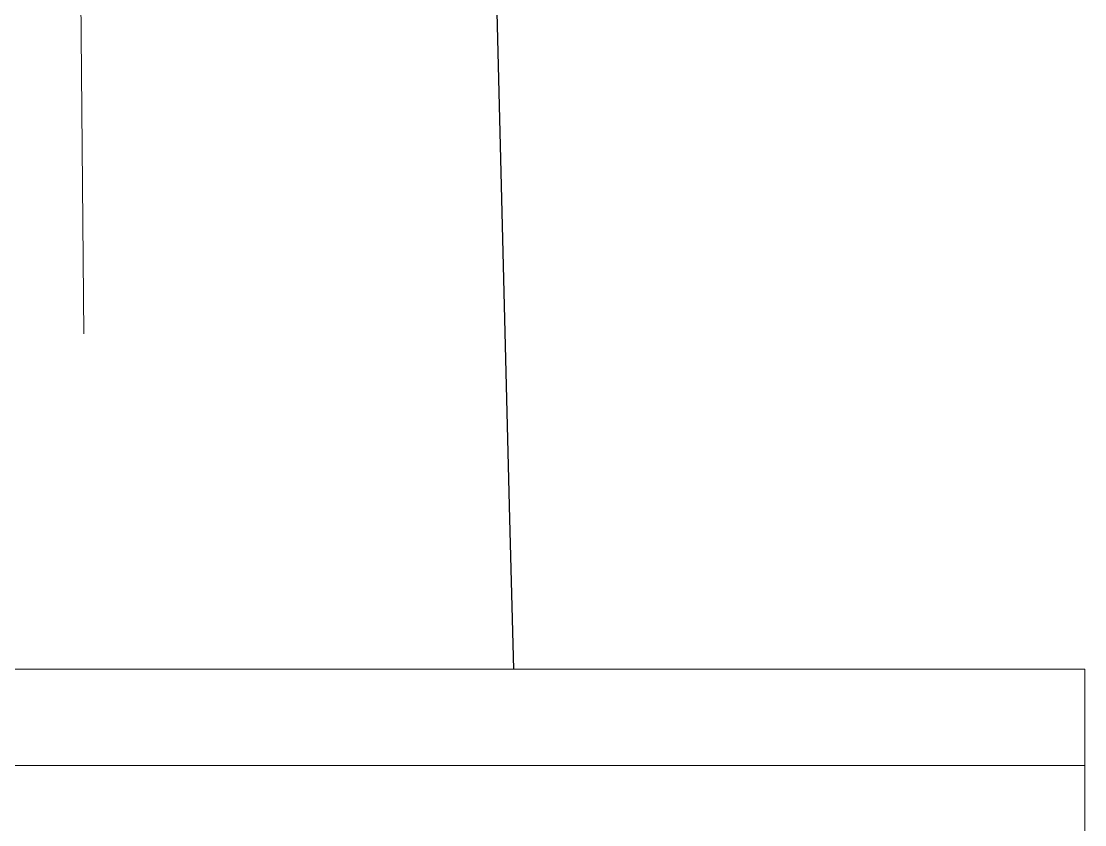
# Model space of a CAD drawing. Header units: millimetres. Extents: x -23083795 to 376618, y 113268 to 3804440.
# Drawn here: x 225362.8 to 225693.9, y 120599.3 to 120849.5 of the extents above; entities that cross this region are included whole.
import ezdxf

# ---------------------------------------------------------------- set-up
doc = ezdxf.new("R2010")
doc.units = ezdxf.units.MM
doc.header["$LTSCALE"] = 6
doc.linetypes.add('CENTER', pattern=[50.8, 31.75, -6.35, 6.35, -6.35])
doc.layers.add('Co ban', color=3, linetype='Continuous', lineweight=13)
doc.layers.add('duong tam', color=30, linetype='CENTER', lineweight=5)

msp = doc.modelspace()

# ---------------------------------------------------------------- linework, layer by layer
at = {"elevation": -1.36858}
for points in [[(225514.99807, 120694.5477), (225510.94932, 120856.48691)], [(225516.1671, 120647.78987), (225514.99807, 120694.5477)]]:
    msp.add_lwpolyline(points, dxfattribs=at)
at = {"layer": 'Co ban', "elevation": -1.36858}
msp.add_lwpolyline([(225093.01897, 119506.04342), (225693.93815, 119506.04342), (225693.93815, 120647.78987), (225093.01897, 120647.78987)], close=True, dxfattribs=at)
msp.add_lwpolyline([(225093.01897, 120617.74391), (225693.93815, 120617.74391)], dxfattribs=at)
at = {"layer": 'duong tam', "ltscale": 6}
msp.add_line((225368.08076, 122352.29449, -1.36858), (225383.29047, 120647.78987, -1.36858), dxfattribs=at)

doc.saveas('drawing.dxf')
